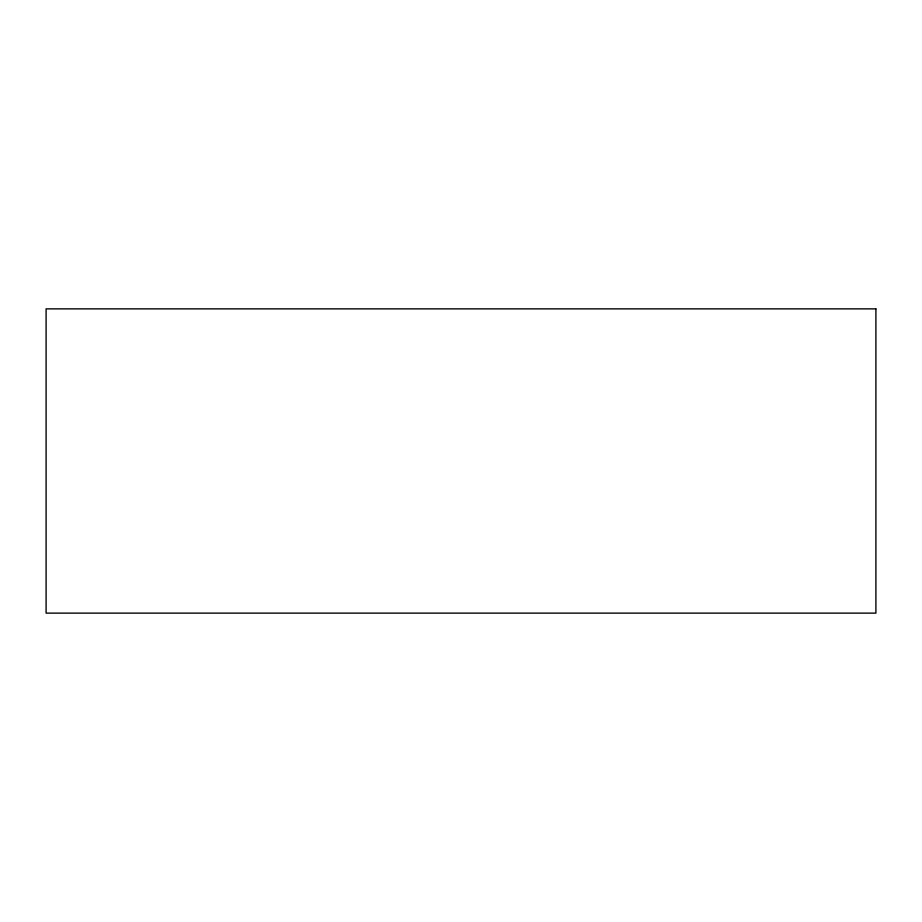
<?xml version="1.0" encoding="UTF-8"?>
<svg xmlns="http://www.w3.org/2000/svg" width="922" height="922" viewBox="0 0 922 922"><rect width="100%" height="100%" fill="white"/><g stroke="black" fill="none" stroke-linecap="round" stroke-linejoin="round"><path stroke-width="1.38" d="M875.9 308.87L46.1 308.87L46.1 613.13L875.9 613.13L875.9 308.87"/></g></svg>
